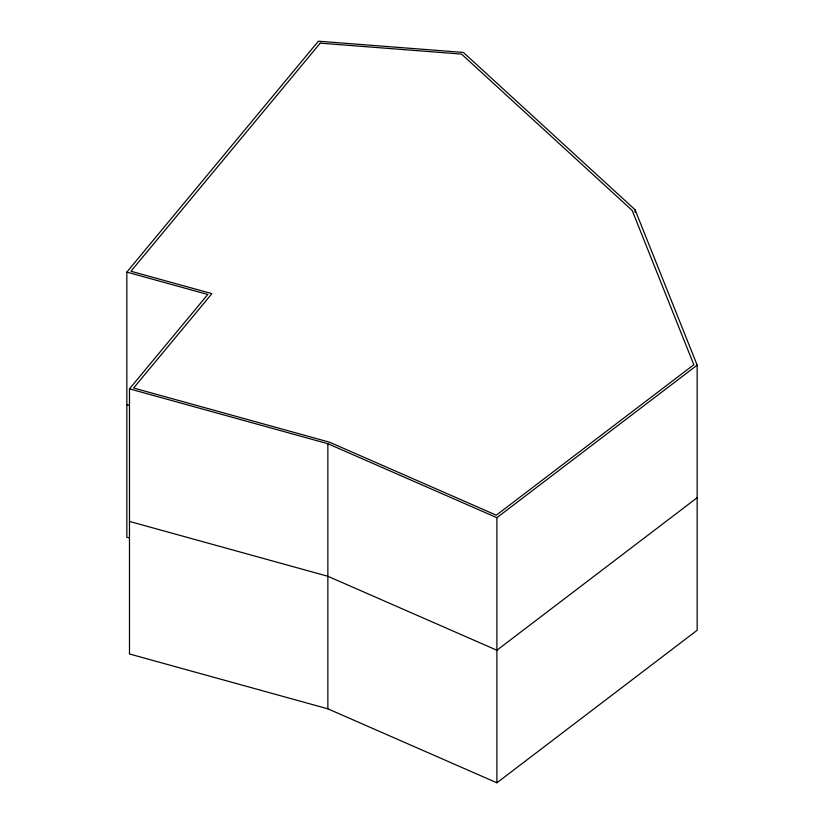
<?xml version="1.0" encoding="UTF-8"?>
<svg xmlns="http://www.w3.org/2000/svg" width="824" height="824" viewBox="0 0 824 824"><rect width="100%" height="100%" fill="white"/><g stroke="black" fill="none" stroke-linecap="round" stroke-linejoin="round"><path stroke-width="1.24" d="M126.834 272.095L318.383 41.2L463.376 52.437L635.057 209.729L697.166 365.145L697.166 630.257L496.893 782.8L327.859 708.825L129.481 653.968L129.481 388.856L207.772 294.477L126.834 272.095L126.834 537.217L129.286 537.897M496.893 782.8L496.893 517.688L697.166 365.145M697.166 497.696L496.893 650.239L327.859 576.275L129.481 521.417M129.481 388.856L327.859 443.714L496.893 517.688M126.834 404.656L129.286 405.336M635.057 209.729L635.057 212.304M327.859 443.714L327.859 708.825M320.206 43.147L130.965 271.261L211.902 293.643L133.612 388.022L329.487 442.179L496.295 515.185L693.818 364.733L632.163 210.429L461.533 54.096L320.206 43.147"/></g></svg>
